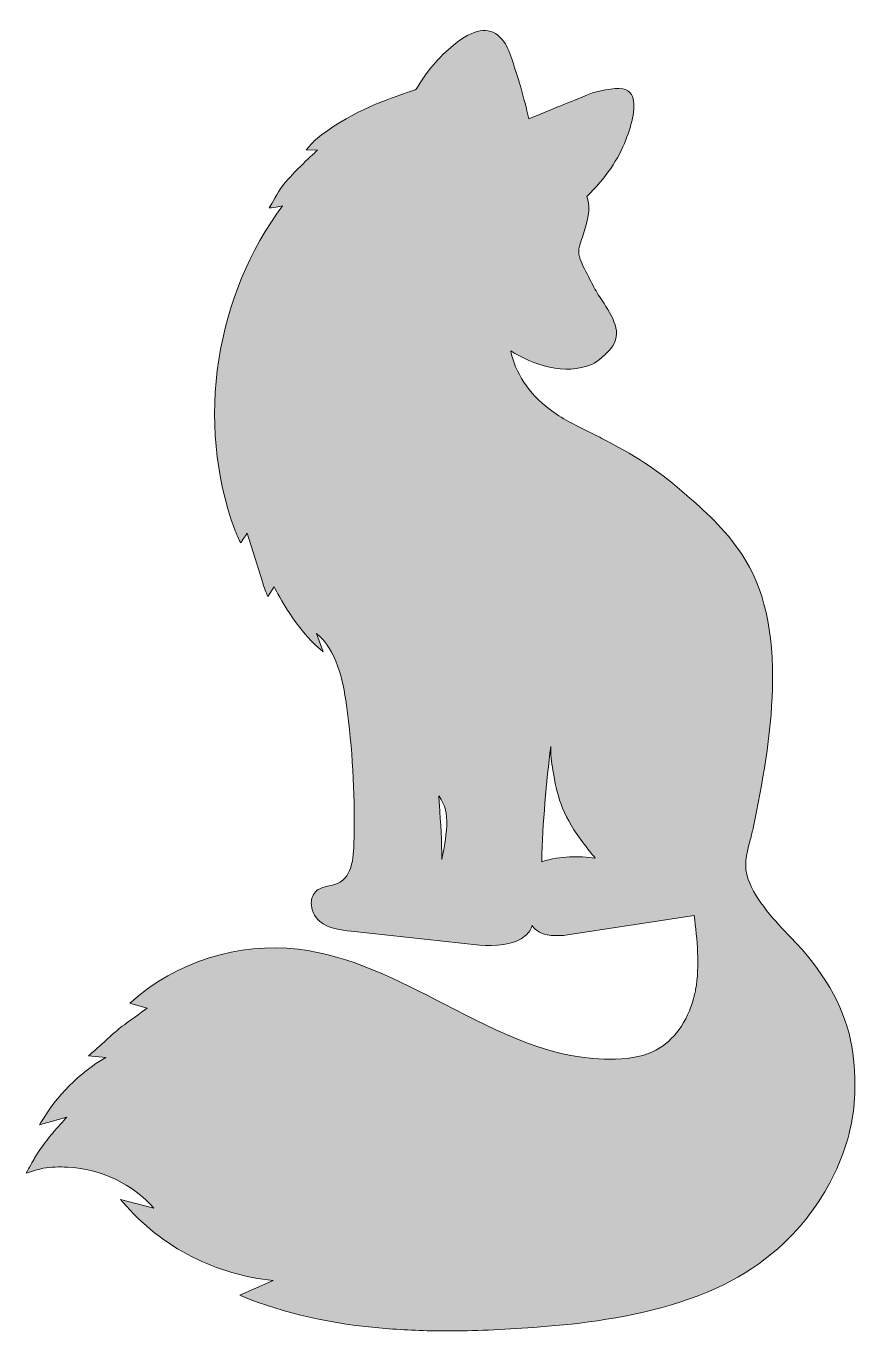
# Model space of a CAD drawing. Header units: millimetres. Extents: x -537 to 1422, y -594 to -84.
# Drawn here: x 1098 to 1422, y -594 to -84 of the extents above; entities that cross this region are included whole.
import ezdxf

# ---------------------------------------------------------------- set-up
doc = ezdxf.new("R2010")
doc.units = ezdxf.units.MM
doc.header["$MEASUREMENT"] = 0
doc.layers.add('Layer 1', color=7, linetype='Continuous')

msp = doc.modelspace()

# ---------------------------------------------------------------- hatches: boundary and pattern name
at = {"layer": 'Layer 1'}
h = msp.add_hatch(color=5, dxfattribs=at)
h.dxf.hatch_style = 2
edge = h.paths.add_edge_path()
edge.add_spline(control_points=[(1420, -480.19), (1416.98, -466.27), (1409.09, -452.74), (1396.55, -439.97), (1390.79, -434.1), (1382.8, -425.37), (1379.97, -417.4), (1378.1, -412.12), (1379.27, -407.67), (1380.62, -402.52), (1381.06, -400.89), (1381.5, -399.2), (1381.86, -397.41), (1385.44, -379.91), (1388.97, -361.26), (1389.46, -342.64), (1390.05, -320.49), (1386.14, -303.4), (1377.5, -290.38), (1370.88, -280.42), (1362.27, -272.88), (1355.99, -267.37), (1345.64, -258.3), (1337.65, -252.89), (1324.34, -245.93), (1322.19, -244.8), (1320.03, -243.74), (1317.94, -242.71), (1312.32, -239.95), (1307.01, -237.34), (1302.3, -233.73), (1294.15, -227.49), (1288.79, -219.4), (1287.12, -210.86), (1295.71, -216.44), (1308.29, -220.63), (1318.85, -216.18), (1321.13, -215.22), (1324.84, -211.65), (1326.23, -210.03), (1331.28, -204.18), (1326.8, -197.31), (1322.86, -191.26), (1321.5, -189.18), (1320.23, -187.22), (1319.32, -185.35), (1318.79, -184.24), (1318.17, -183.06), (1317.51, -181.82), (1316.12, -179.21), (1314.68, -176.52), (1314, -174.21), (1313.6, -172.87), (1313.61, -171.43), (1314.03, -170.06), (1314.41, -168.85), (1314.78, -167.69), (1315.14, -166.57), (1317.14, -160.37), (1318.73, -155.45), (1316.85, -150.66), (1324.21, -143.39), (1329.36, -135.93), (1332.17, -128.48), (1334.41, -122.56), (1336.6, -114.69), (1334.35, -110.8), (1333.62, -109.54), (1332.47, -108.78), (1330.94, -108.53), (1327.71, -108.01), (1320.61, -109.43), (1317.86, -110.6), (1314.08, -112.2), (1310.36, -113.7), (1306.76, -115.15), (1302.69, -116.78), (1298.49, -118.47), (1294.23, -120.31), (1292.34, -112.04), (1289.95, -103.79), (1287.12, -95.79), (1286.12, -92.97), (1285.05, -90.27), (1282.94, -88.35), (1278.23, -84.06), (1272.96, -84.98), (1264.75, -91.52), (1259.06, -96.06), (1254.03, -102.01), (1250.2, -108.75), (1249, -109.22), (1247.45, -109.75), (1245.67, -110.37), (1237.34, -113.24), (1223.38, -118.05), (1210.83, -128.49), (1209.67, -129.46), (1207.85, -131.65), (1207.77, -131.74), (1207.77, -131.74), (1207.23, -132.4), (1207.23, -132.4), (1207.23, -132.4), (1211.55, -132.55), (1211.55, -132.55), (1209.04, -134.85), (1201.08, -142.25), (1197.65, -146.87), (1196.27, -148.73), (1193.29, -154.14), (1193.16, -154.37), (1193.16, -154.37), (1192.76, -155.09), (1192.76, -155.09), (1192.76, -155.09), (1193.59, -154.99), (1193.59, -154.99), (1194.17, -154.92), (1196.45, -154.62), (1197.98, -154.3), (1185.06, -171.52), (1176.43, -192.27), (1173.02, -214.4), (1169.54, -236.96), (1171.65, -259.79), (1179.13, -280.42), (1179.85, -282.41), (1181.19, -285.16), (1181.25, -285.28), (1181.25, -285.28), (1181.56, -285.91), (1181.56, -285.91), (1181.56, -285.91), (1181.97, -285.34), (1181.97, -285.34), (1182.03, -285.26), (1183.24, -283.58), (1184.11, -282.1), (1184.11, -282.1), (1190.22, -301.54), (1190.22, -301.54), (1190.71, -303.1), (1191.82, -306.01), (1191.86, -306.14), (1191.86, -306.14), (1192.15, -306.9), (1192.15, -306.9), (1192.15, -306.9), (1194.71, -303.13), (1194.71, -303.13), (1196.29, -306.23), (1203.4, -319.62), (1212.6, -327.49), (1212.6, -327.49), (1213.79, -328.51), (1213.79, -328.51), (1213.79, -328.51), (1211.28, -321.28), (1211.28, -321.28), (1219.02, -327.86), (1221.52, -339.08), (1222.93, -349.3), (1225.25, -366.12), (1226.25, -383.23), (1225.91, -400.13), (1225.9, -400.52), (1225.89, -400.92), (1225.89, -401.34), (1225.79, -407.35), (1225.66, -416.43), (1219.37, -418.94), (1218.37, -419.39), (1217.25, -419.65), (1216.15, -419.89), (1214.48, -420.26), (1212.74, -420.65), (1211.36, -421.76), (1209.96, -422.89), (1209.18, -424.61), (1209.16, -426.61), (1209.13, -429.23), (1210.41, -432.01), (1212.41, -433.69), (1215.93, -436.64), (1220.85, -437.17), (1224.8, -437.6), (1224.8, -437.6), (1274.89, -443.04), (1274.89, -443.04), (1280.56, -443.66), (1288.69, -443.06), (1292.93, -439.33), (1294.24, -438.17), (1295.1, -436.8), (1295.5, -435.23), (1295.89, -436), (1296.47, -436.68), (1297.22, -437.25), (1300.19, -439.5), (1305.44, -439.66), (1309.36, -439.05), (1309.36, -439.05), (1358.84, -431.48), (1358.84, -431.48), (1360, -441), (1361.15, -450.83), (1359.4, -460.42), (1359.28, -461.09), (1359.14, -461.76), (1358.99, -462.42), (1358.86, -462.87), (1358.75, -463.34), (1358.64, -463.81), (1356.18, -472.95), (1350.83, -480.38), (1343.92, -484.05), (1339.75, -486.25), (1334.56, -487.43), (1328.06, -487.63), (1304.32, -488.39), (1282.45, -477.08), (1261.3, -466.15), (1243.11, -456.74), (1224.31, -447.02), (1204.05, -444.65), (1180.75, -441.93), (1156.38, -449.62), (1138.86, -465.22), (1138.86, -465.22), (1138.29, -465.73), (1138.29, -465.73), (1138.29, -465.73), (1144.99, -467.69), (1144.99, -467.69), (1142.95, -469.16), (1137.01, -473.45), (1135.27, -474.73), (1133.14, -476.28), (1123.26, -485.3), (1122.84, -485.69), (1122.84, -485.69), (1122.13, -486.34), (1122.13, -486.34), (1122.13, -486.34), (1128.83, -486.9), (1128.83, -486.9), (1118.39, -493.09), (1109.65, -501.87), (1103.52, -512.36), (1103.52, -512.36), (1102.99, -513.27), (1102.99, -513.27), (1102.99, -513.27), (1113.57, -510.27), (1113.57, -510.27), (1113.11, -510.75), (1112.65, -511.29), (1112.24, -511.79), (1111.92, -512.17), (1111.64, -512.51), (1111.42, -512.73), (1110.12, -514.09), (1108.85, -515.52), (1107.64, -516.97), (1105.23, -519.88), (1103.01, -522.99), (1101.04, -526.21), (1100.58, -526.97), (1098.3, -531.01), (1098.21, -531.18), (1098.21, -531.18), (1097.69, -532.1), (1097.69, -532.1), (1097.69, -532.1), (1098.7, -531.8), (1098.7, -531.8), (1100.33, -531.3), (1103.63, -530.33), (1104.38, -530.21), (1107.5, -529.74), (1110.71, -529.59), (1113.93, -529.76), (1127.04, -530.46), (1139.34, -536.32), (1147.66, -545.82), (1147.66, -545.82), (1147.66, -545.82), (1147.66, -545.82), (1147.66, -545.82), (1134.65, -542.37), (1134.65, -542.37), (1134.65, -542.37), (1135.51, -543.39), (1135.51, -543.39), (1142.85, -552.1), (1152.23, -559.51), (1162.64, -564.81), (1172.54, -569.85), (1183.44, -573.02), (1194.26, -574.02), (1194.26, -574.02), (1181.26, -579.81), (1181.26, -579.81), (1181.26, -579.81), (1182.18, -580.18), (1182.18, -580.18), (1198.74, -586.94), (1217.05, -591.06), (1238.16, -592.79), (1245.77, -593.42), (1253.73, -593.73), (1262.27, -593.73), (1272.56, -593.73), (1283.7, -593.28), (1296.13, -592.37), (1310.05, -591.35), (1330.77, -589.33), (1350.02, -583.55), (1369.34, -577.75), (1384.39, -569.19), (1396.02, -557.39), (1403.74, -549.56), (1410.15, -540.25), (1414.56, -530.47), (1419.27, -520.03), (1421.67, -509.38), (1421.68, -498.83), (1421.69, -493.87), (1421.4, -486.61), (1420, -480.19)], knot_values=[0, 0, 0, 0, 1, 1, 1, 2, 2, 2, 3, 3, 3, 4, 4, 4, 5, 5, 5, 6, 6, 6, 7, 7, 7, 8, 8, 8, 9, 9, 9, 10, 10, 10, 11, 11, 11, 12, 12, 12, 13, 13, 13, 14, 14, 14, 15, 15, 15, 16, 16, 16, 17, 17, 17, 18, 18, 18, 19, 19, 19, 20, 20, 20, 21, 21, 21, 22, 22, 22, 23, 23, 23, 24, 24, 24, 25, 25, 25, 26, 26, 26, 27, 27, 27, 28, 28, 28, 29, 29, 29, 30, 30, 30, 31, 31, 31, 32, 32, 32, 33, 33, 33, 34, 34, 34, 35, 35, 35, 36, 36, 36, 37, 37, 37, 38, 38, 38, 39, 39, 39, 40, 40, 40, 41, 41, 41, 42, 42, 42, 43, 43, 43, 44, 44, 44, 45, 45, 45, 46, 46, 46, 47, 47, 47, 48, 48, 48, 49, 49, 49, 50, 50, 50, 51, 51, 51, 52, 52, 52, 53, 53, 53, 54, 54, 54, 55, 55, 55, 56, 56, 56, 57, 57, 57, 58, 58, 58, 59, 59, 59, 60, 60, 60, 61, 61, 61, 62, 62, 62, 63, 63, 63, 64, 64, 64, 65, 65, 65, 66, 66, 66, 67, 67, 67, 68, 68, 68, 69, 69, 69, 70, 70, 70, 71, 71, 71, 72, 72, 72, 73, 73, 73, 74, 74, 74, 75, 75, 75, 76, 76, 76, 77, 77, 77, 78, 78, 78, 79, 79, 79, 80, 80, 80, 81, 81, 81, 82, 82, 82, 83, 83, 83, 84, 84, 84, 85, 85, 85, 86, 86, 86, 87, 87, 87, 88, 88, 88, 89, 89, 89, 90, 90, 90, 91, 91, 91, 92, 92, 92, 93, 93, 93, 94, 94, 94, 95, 95, 95, 96, 96, 96, 97, 97, 97, 98, 98, 98, 99, 99, 99, 100, 100, 100, 101, 101, 101, 102, 102, 102, 103, 103, 103, 104, 104, 104, 105, 105, 105, 106, 106, 106, 107, 107, 107, 108, 108, 108, 109, 109, 109, 110, 110, 110, 110], degree=3, periodic=1)
edge = h.paths.add_edge_path()
edge.add_spline(control_points=[(1262.11, -396.32), (1261.82, -401.23), (1261.18, -405.6), (1260.17, -409.55), (1260.23, -402.4), (1259.74, -395.29), (1259.27, -388.38), (1259.27, -388.38), (1259.27, -388.38), (1259.27, -388.38), (1259.19, -387.18), (1259.1, -385.95), (1259.02, -384.7), (1259.05, -384.75), (1259.08, -384.79), (1259.11, -384.84), (1261.52, -388.33), (1262.39, -391.66), (1262.11, -396.32)], knot_values=[0, 0, 0, 0, 1, 1, 1, 2, 2, 2, 3, 3, 3, 4, 4, 4, 5, 5, 5, 6, 6, 6, 6], degree=3, periodic=1)
edge = h.paths.add_edge_path()
edge.add_spline(control_points=[(1299.27, -410.45), (1299.58, -395.12), (1301.1, -379.35), (1302.79, -365.41), (1302.67, -368.42), (1303.11, -371.47), (1303.63, -374.7), (1305.18, -384.22), (1307, -391.66), (1314.37, -401.61), (1316.31, -404.22), (1318.38, -406.89), (1320.11, -409.06), (1313.78, -408.29), (1306.9, -408.06), (1299.27, -410.45)], knot_values=[0, 0, 0, 0, 1, 1, 1, 2, 2, 2, 3, 3, 3, 4, 4, 4, 5, 5, 5, 5], degree=3, periodic=1)

# ---------------------------------------------------------------- linework, layer by layer
at = {"layer": 'Layer 1', "lineweight": 0}
for points, knots in [([(1420, -480.19), (1416.98, -466.27), (1409.09, -452.74), (1396.55, -439.97), (1390.79, -434.1), (1382.8, -425.37), (1379.97, -417.4), (1378.1, -412.12), (1379.27, -407.67), (1380.62, -402.52), (1381.06, -400.89), (1381.5, -399.2), (1381.86, -397.41), (1385.44, -379.91), (1388.97, -361.26), (1389.46, -342.64), (1390.05, -320.49), (1386.14, -303.4), (1377.5, -290.38), (1370.88, -280.42), (1362.27, -272.88), (1355.99, -267.37), (1345.64, -258.3), (1337.65, -252.89), (1324.34, -245.93), (1322.19, -244.8), (1320.03, -243.74), (1317.94, -242.71), (1312.32, -239.95), (1307.01, -237.34), (1302.3, -233.73), (1294.15, -227.49), (1288.79, -219.4), (1287.12, -210.86), (1295.71, -216.44), (1308.29, -220.63), (1318.85, -216.18), (1321.13, -215.22), (1324.84, -211.65), (1326.23, -210.03), (1331.28, -204.18), (1326.8, -197.31), (1322.86, -191.26), (1321.5, -189.18), (1320.23, -187.22), (1319.32, -185.35), (1318.79, -184.24), (1318.17, -183.06), (1317.51, -181.82), (1316.12, -179.21), (1314.68, -176.52), (1314, -174.21), (1313.6, -172.87), (1313.61, -171.43), (1314.03, -170.06), (1314.41, -168.85), (1314.78, -167.69), (1315.14, -166.57), (1317.14, -160.37), (1318.73, -155.45), (1316.85, -150.66), (1324.21, -143.39), (1329.36, -135.93), (1332.17, -128.48), (1334.41, -122.56), (1336.6, -114.69), (1334.35, -110.8), (1333.62, -109.54), (1332.47, -108.78), (1330.94, -108.53), (1327.71, -108.01), (1320.61, -109.43), (1317.86, -110.6), (1314.08, -112.2), (1310.36, -113.7), (1306.76, -115.15), (1302.69, -116.78), (1298.49, -118.47), (1294.23, -120.31), (1292.34, -112.04), (1289.95, -103.79), (1287.12, -95.79), (1286.12, -92.97), (1285.05, -90.27), (1282.94, -88.35), (1278.23, -84.06), (1272.96, -84.98), (1264.75, -91.52), (1259.06, -96.06), (1254.03, -102.01), (1250.2, -108.75), (1249, -109.22), (1247.45, -109.75), (1245.67, -110.37), (1237.34, -113.24), (1223.38, -118.05), (1210.83, -128.49), (1209.67, -129.46), (1207.85, -131.65), (1207.77, -131.74), (1207.77, -131.74), (1207.23, -132.4), (1207.23, -132.4), (1207.23, -132.4), (1211.55, -132.55), (1211.55, -132.55), (1209.04, -134.85), (1201.08, -142.25), (1197.65, -146.87), (1196.27, -148.73), (1193.29, -154.14), (1193.16, -154.37), (1193.16, -154.37), (1192.76, -155.09), (1192.76, -155.09), (1192.76, -155.09), (1193.59, -154.99), (1193.59, -154.99), (1194.17, -154.92), (1196.45, -154.62), (1197.98, -154.3), (1185.06, -171.52), (1176.43, -192.27), (1173.02, -214.4), (1169.54, -236.96), (1171.65, -259.79), (1179.13, -280.42), (1179.85, -282.41), (1181.19, -285.16), (1181.25, -285.28), (1181.25, -285.28), (1181.56, -285.91), (1181.56, -285.91), (1181.56, -285.91), (1181.97, -285.34), (1181.97, -285.34), (1182.03, -285.26), (1183.24, -283.58), (1184.11, -282.1), (1184.11, -282.1), (1190.22, -301.54), (1190.22, -301.54), (1190.71, -303.1), (1191.82, -306.01), (1191.86, -306.14), (1191.86, -306.14), (1192.15, -306.9), (1192.15, -306.9), (1192.15, -306.9), (1194.71, -303.13), (1194.71, -303.13), (1196.29, -306.23), (1203.4, -319.62), (1212.6, -327.49), (1212.6, -327.49), (1213.79, -328.51), (1213.79, -328.51), (1213.79, -328.51), (1211.28, -321.28), (1211.28, -321.28), (1219.02, -327.86), (1221.52, -339.08), (1222.93, -349.3), (1225.25, -366.12), (1226.25, -383.23), (1225.91, -400.13), (1225.9, -400.52), (1225.89, -400.92), (1225.89, -401.34), (1225.79, -407.35), (1225.66, -416.43), (1219.37, -418.94), (1218.37, -419.39), (1217.25, -419.65), (1216.15, -419.89), (1214.48, -420.26), (1212.74, -420.65), (1211.36, -421.76), (1209.96, -422.89), (1209.18, -424.61), (1209.16, -426.61), (1209.13, -429.23), (1210.41, -432.01), (1212.41, -433.69), (1215.93, -436.64), (1220.85, -437.17), (1224.8, -437.6), (1224.8, -437.6), (1274.89, -443.04), (1274.89, -443.04), (1280.56, -443.66), (1288.69, -443.06), (1292.93, -439.33), (1294.24, -438.17), (1295.1, -436.8), (1295.5, -435.23), (1295.89, -436), (1296.47, -436.68), (1297.22, -437.25), (1300.19, -439.5), (1305.44, -439.66), (1309.36, -439.05), (1309.36, -439.05), (1358.84, -431.48), (1358.84, -431.48), (1360, -441), (1361.15, -450.83), (1359.4, -460.42), (1359.28, -461.09), (1359.14, -461.76), (1358.99, -462.42), (1358.86, -462.87), (1358.75, -463.34), (1358.64, -463.81), (1356.18, -472.95), (1350.83, -480.38), (1343.92, -484.05), (1339.75, -486.25), (1334.56, -487.43), (1328.06, -487.63), (1304.32, -488.39), (1282.45, -477.08), (1261.3, -466.15), (1243.11, -456.74), (1224.31, -447.02), (1204.05, -444.65), (1180.75, -441.93), (1156.38, -449.62), (1138.86, -465.22), (1138.86, -465.22), (1138.29, -465.73), (1138.29, -465.73), (1138.29, -465.73), (1144.99, -467.69), (1144.99, -467.69), (1142.95, -469.16), (1137.01, -473.45), (1135.27, -474.73), (1133.14, -476.28), (1123.26, -485.3), (1122.84, -485.69), (1122.84, -485.69), (1122.13, -486.34), (1122.13, -486.34), (1122.13, -486.34), (1128.83, -486.9), (1128.83, -486.9), (1118.39, -493.09), (1109.65, -501.87), (1103.52, -512.36), (1103.52, -512.36), (1102.99, -513.27), (1102.99, -513.27), (1102.99, -513.27), (1113.57, -510.27), (1113.57, -510.27), (1113.11, -510.75), (1112.65, -511.29), (1112.24, -511.79), (1111.92, -512.17), (1111.64, -512.51), (1111.42, -512.73), (1110.12, -514.09), (1108.85, -515.52), (1107.64, -516.97), (1105.23, -519.88), (1103.01, -522.99), (1101.04, -526.21), (1100.58, -526.97), (1098.3, -531.01), (1098.21, -531.18), (1098.21, -531.18), (1097.69, -532.1), (1097.69, -532.1), (1097.69, -532.1), (1098.7, -531.8), (1098.7, -531.8), (1100.33, -531.3), (1103.63, -530.33), (1104.38, -530.21), (1107.5, -529.74), (1110.71, -529.59), (1113.93, -529.76), (1127.04, -530.46), (1139.34, -536.32), (1147.66, -545.82), (1147.66, -545.82), (1147.66, -545.82), (1147.66, -545.82), (1147.66, -545.82), (1134.65, -542.37), (1134.65, -542.37), (1134.65, -542.37), (1135.51, -543.39), (1135.51, -543.39), (1142.85, -552.1), (1152.23, -559.51), (1162.64, -564.81), (1172.54, -569.85), (1183.44, -573.02), (1194.26, -574.02), (1194.26, -574.02), (1181.26, -579.81), (1181.26, -579.81), (1181.26, -579.81), (1182.18, -580.18), (1182.18, -580.18), (1198.74, -586.94), (1217.05, -591.06), (1238.16, -592.79), (1245.77, -593.42), (1253.73, -593.73), (1262.27, -593.73), (1272.56, -593.73), (1283.7, -593.28), (1296.13, -592.37), (1310.05, -591.35), (1330.77, -589.33), (1350.02, -583.55), (1369.34, -577.75), (1384.39, -569.19), (1396.02, -557.39), (1403.74, -549.56), (1410.15, -540.25), (1414.56, -530.47), (1419.27, -520.03), (1421.67, -509.38), (1421.68, -498.83), (1421.69, -493.87), (1421.4, -486.61), (1420, -480.19)], [0, 0, 0, 0, 1, 1, 1, 2, 2, 2, 3, 3, 3, 4, 4, 4, 5, 5, 5, 6, 6, 6, 7, 7, 7, 8, 8, 8, 9, 9, 9, 10, 10, 10, 11, 11, 11, 12, 12, 12, 13, 13, 13, 14, 14, 14, 15, 15, 15, 16, 16, 16, 17, 17, 17, 18, 18, 18, 19, 19, 19, 20, 20, 20, 21, 21, 21, 22, 22, 22, 23, 23, 23, 24, 24, 24, 25, 25, 25, 26, 26, 26, 27, 27, 27, 28, 28, 28, 29, 29, 29, 30, 30, 30, 31, 31, 31, 32, 32, 32, 33, 33, 33, 34, 34, 34, 35, 35, 35, 36, 36, 36, 37, 37, 37, 38, 38, 38, 39, 39, 39, 40, 40, 40, 41, 41, 41, 42, 42, 42, 43, 43, 43, 44, 44, 44, 45, 45, 45, 46, 46, 46, 47, 47, 47, 48, 48, 48, 49, 49, 49, 50, 50, 50, 51, 51, 51, 52, 52, 52, 53, 53, 53, 54, 54, 54, 55, 55, 55, 56, 56, 56, 57, 57, 57, 58, 58, 58, 59, 59, 59, 60, 60, 60, 61, 61, 61, 62, 62, 62, 63, 63, 63, 64, 64, 64, 65, 65, 65, 66, 66, 66, 67, 67, 67, 68, 68, 68, 69, 69, 69, 70, 70, 70, 71, 71, 71, 72, 72, 72, 73, 73, 73, 74, 74, 74, 75, 75, 75, 76, 76, 76, 77, 77, 77, 78, 78, 78, 79, 79, 79, 80, 80, 80, 81, 81, 81, 82, 82, 82, 83, 83, 83, 84, 84, 84, 85, 85, 85, 86, 86, 86, 87, 87, 87, 88, 88, 88, 89, 89, 89, 90, 90, 90, 91, 91, 91, 92, 92, 92, 93, 93, 93, 94, 94, 94, 95, 95, 95, 96, 96, 96, 97, 97, 97, 98, 98, 98, 99, 99, 99, 100, 100, 100, 101, 101, 101, 102, 102, 102, 103, 103, 103, 104, 104, 104, 105, 105, 105, 106, 106, 106, 107, 107, 107, 108, 108, 108, 109, 109, 109, 110, 110, 110, 110]), ([(1299.27, -410.45), (1299.58, -395.12), (1301.1, -379.35), (1302.79, -365.41), (1302.67, -368.42), (1303.11, -371.47), (1303.63, -374.7), (1305.18, -384.22), (1307, -391.66), (1314.37, -401.61), (1316.31, -404.22), (1318.38, -406.89), (1320.11, -409.06), (1313.78, -408.29), (1306.9, -408.06), (1299.27, -410.45)], [0, 0, 0, 0, 1, 1, 1, 2, 2, 2, 3, 3, 3, 4, 4, 4, 5, 5, 5, 5]), ([(1262.11, -396.32), (1261.82, -401.23), (1261.18, -405.6), (1260.17, -409.55), (1260.23, -402.4), (1259.74, -395.29), (1259.27, -388.38), (1259.27, -388.38), (1259.27, -388.38), (1259.27, -388.38), (1259.19, -387.18), (1259.1, -385.95), (1259.02, -384.7), (1259.05, -384.75), (1259.08, -384.79), (1259.11, -384.84), (1261.52, -388.33), (1262.39, -391.66), (1262.11, -396.32)], [0, 0, 0, 0, 1, 1, 1, 2, 2, 2, 3, 3, 3, 4, 4, 4, 5, 5, 5, 6, 6, 6, 6])]:
    msp.add_open_spline(points, degree=3, knots=knots, dxfattribs=at)

doc.saveas('drawing.dxf')
